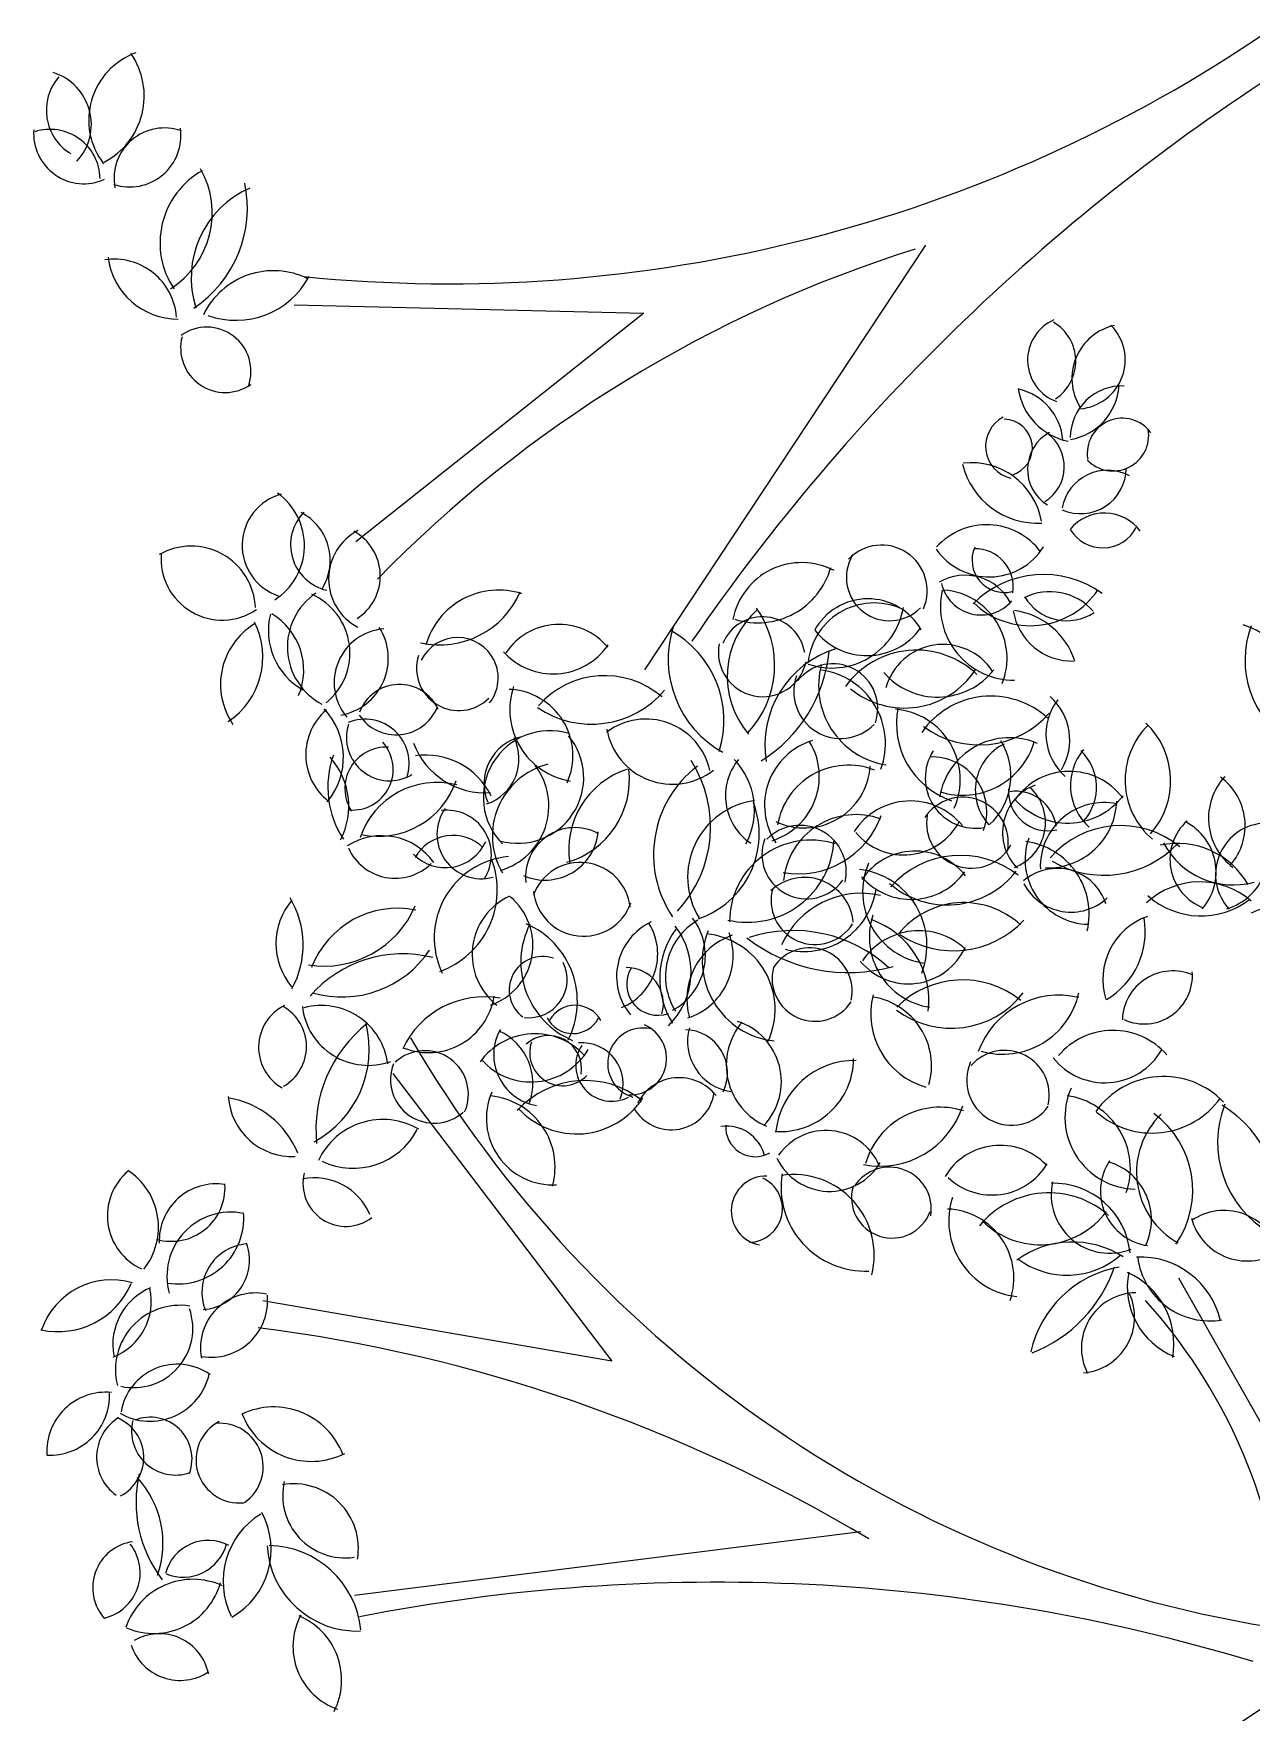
# Model space of a CAD drawing. Header units: inches. Extents: x 13 to 261, y -112 to -47.
# Drawn here: x 110.456 to 112.133, y -58.044 to -55.732 of the extents above; entities that cross this region are included whole.
import ezdxf

# ---------------------------------------------------------------- set-up
doc = ezdxf.new("R2010")
doc.units = ezdxf.units.IN
doc.header["$MEASUREMENT"] = 0

msp = doc.modelspace()

# ---------------------------------------------------------------- linework, layer by layer
for p, q in [((111.6842, -56.0232), (111.2975, -56.6082)), ((110.815, -56.1056), (111.2963, -56.1171)), ((111.2963, -56.1171), (110.8999, -56.4319)), ((110.9508, -57.1643), (111.2525, -57.5604)), ((112.1683, -57.6849), (112.0331, -57.4463)), ((111.2525, -57.5604), (110.7719, -57.4775)), ((110.898, -57.8825), (111.5952, -57.7949))]:
    msp.add_line(p, q)
for centre, radius, start, end in [((111.0282, -54.0757), 2.0009, 264.2549, 304.3429), ((110.6308, -55.8511), 0.0987, 110.053, 217.5534), ((110.5056, -55.818), 0.1029, 297.5482, 34.7106), ((113.7235, -58.1929), 2.8656, 122.2619, 145.4796), ((110.5438, -55.8375), 0.0701, 139.103, 238.5749), ((110.4612, -55.857), 0.0745, 317.0259, 72.8667), ((110.5886, -55.8728), 0.0704, 251.6855, 8.5072), ((110.6362, -55.9313), 0.0693, 70.0866, 190.892), ((110.5253, -55.8697), 0.0691, 175.5874, 294.3195), ((110.4788, -55.9328), 0.0689, 0.9694, 107.7614), ((110.7441, -56.0203), 0.1139, 119.2182, 213.8443), ((110.5788, -55.9791), 0.1233, 302.1679, 29.5601), ((110.8083, -56.0683), 0.1351, 113.818, 197.8666), ((110.5844, -55.9722), 0.1661, 303.8367, 11.9354), ((110.5668, -56.1293), 0.0866, 4.5041, 98.3565), ((110.6547, -56.0283), 0.0968, 186.9862, 270.438), ((112.1991, -57.7216), 1.7734, 107.3536, 135.7104), ((110.7865, -56.1658), 0.1072, 63.7715, 154.2096), ((110.7346, -56.0126), 0.1143, 250.2791, 331.918), ((110.6946, -56.1972), 0.0609, 340.4246, 125.4932), ((111.8855, -56.1818), 0.0607, 113.9217, 249.8254), ((111.8288, -56.1831), 0.0623, 303.3836, 59.5357), ((111.9609, -56.2071), 0.0751, 102.6856, 211.9043), ((111.8916, -56.1813), 0.0677, 274.9753, 44.91), ((110.7201, -56.1648), 0.0615, 165.5419, 305.1448), ((111.8978, -56.2084), 0.0868, 188.3116, 258.4536), ((111.795, -56.2983), 0.0786, 4.8931, 76.7416), ((111.9549, -56.2887), 0.0714, 87.8345, 179.5377), ((111.8703, -56.2114), 0.0807, 279.7826, 355.7888), ((111.8122, -56.3004), 0.0452, 117.7193, 256.2858), ((111.7921, -56.3024), 0.0393, 285.9012, 89.3045), ((111.9425, -56.2853), 0.0491, 223.3516, 9.4306), ((111.9553, -56.3101), 0.0484, 35.9706, 189.3315), ((111.8823, -56.3322), 0.0576, 118.1834, 238.2577), ((111.8186, -56.3284), 0.0567, 301.6623, 54.9047), ((111.8386, -56.3001), 0.1063, 193.5086, 273.0872), ((111.7479, -56.4206), 0.0975, 10.2044, 96.9791), ((111.9348, -56.3971), 0.0637, 61.7348, 169.0509), ((111.8978, -56.3305), 0.0627, 246.2887, 359.7071), ((110.8166, -56.4369), 0.0733, 105.3507, 251.3304), ((110.7403, -56.4371), 0.0888, 302.5797, 54.2746), ((110.8742, -56.436), 0.0642, 135.6445, 256.9598), ((110.7903, -56.4576), 0.0743, 328.4187, 62.5851), ((111.9307, -56.4534), 0.061, 36.1413, 140.7996), ((110.9371, -56.483), 0.0748, 117.3771, 242.4178), ((110.8637, -56.4789), 0.0699, 303.0316, 61.5475), ((111.7684, -56.5016), 0.0931, 36.9669, 137.796), ((111.9282, -56.3883), 0.052, 210.6555, 332.4807), ((110.6732, -56.5264), 0.0885, 2.4377, 119.8307), ((111.6237, -56.4994), 0.0629, 336.7718, 136.1844), ((111.7719, -56.3917), 0.0886, 214.6286, 327.6549), ((111.7929, -56.4572), 0.0446, 156.469, 283.2549), ((110.7159, -56.4556), 0.0842, 174.9759, 304.0726), ((111.5138, -56.557), 0.0964, 62.4294, 169.2823), ((111.6348, -56.4812), 0.0595, 149.6643, 315.5996), ((111.7524, -56.4941), 0.0527, 350.8782, 91.1917), ((111.4533, -56.4391), 0.1044, 252.4941, 344.3258), ((111.7388, -56.5484), 0.0704, 26.8719, 120.4867), ((111.8468, -56.6141), 0.1371, 54.0555, 135.0727), ((110.8951, -56.5766), 0.0895, 124.321, 242.1318), ((110.8035, -56.5852), 0.0882, 308.94, 66.2194), ((111.0156, -56.4539), 0.12, 257.2397, 336.9784), ((111.0965, -56.6025), 0.1041, 72.1091, 164.0118), ((111.605, -56.5947), 0.0842, 29.5018, 151.1846), ((111.8064, -56.5211), 0.1016, 167.306, 270.262), ((111.7608, -56.4767), 0.056, 192.9724, 318.9968), ((111.7021, -56.5924), 0.0944, 338.3663, 85.1209), ((111.8285, -56.4349), 0.1126, 226.2211, 325.8831), ((111.8555, -56.5799), 0.0793, 41.3431, 116.5795), ((111.8788, -56.4731), 0.0676, 210.9884, 303.7095), ((110.8736, -56.5541), 0.0942, 166.0955, 240.2577), ((110.7379, -56.6087), 0.0902, 337.2213, 59.2542), ((111.5339, -56.6172), 0.1226, 131.3416, 220.5354), ((111.3401, -56.6018), 0.1364, 316.7948, 35.0822), ((111.6135, -56.6076), 0.0914, 62.0361, 174.2798), ((111.5552, -56.5059), 0.0999, 251.0994, 350.5251), ((111.886, -56.5143), 0.0819, 188.8456, 271.9532), ((111.7928, -56.6276), 0.102, 18.0161, 82.0182), ((110.811, -56.6283), 0.0974, 121.8182, 214.4738), ((110.6651, -56.5907), 0.1066, 303.7061, 26.8733), ((110.944, -56.6257), 0.074, 94.4607, 219.995), ((110.8654, -56.5926), 0.0792, 279.9199, 32.6538), ((111.1794, -56.6333), 0.0876, 39.8971, 146.4154), ((111.4768, -56.5936), 0.1469, 162.3808, 240.8561), ((111.2649, -56.6783), 0.1418, 342.6104, 61.4801), ((111.4597, -56.5942), 0.059, 9.3444, 157.5355), ((111.6036, -56.4977), 0.091, 218.2394, 323.7561), ((112.0844, -56.6606), 0.1202, 333.7389, 71.9911), ((112.2602, -56.5945), 0.136, 159.8317, 237.75), ((111.0401, -56.6196), 0.0558, 322.043, 153.786), ((111.1716, -56.5223), 0.0916, 221.754, 325.6054), ((111.4601, -56.5843), 0.061, 168.6366, 347.9297), ((111.6022, -56.7121), 0.1392, 107.2525, 189.3454), ((111.7082, -56.6547), 0.0814, 32.8373, 164.5492), ((111.0417, -56.6062), 0.0582, 162.3998, 315.3412), ((111.3523, -56.5636), 0.2002, 301.8249, 354.5999), ((111.5567, -56.6616), 0.0617, 341.4612, 141.3969), ((111.6474, -56.6302), 0.1104, 164.598, 260.8958), ((111.6717, -56.7013), 0.1202, 46.0708, 144.4397), ((111.2425, -56.7371), 0.1208, 49.1717, 138.9622), ((111.5674, -56.6382), 0.0646, 160.3989, 315.5697), ((111.527, -56.7098), 0.1021, 339.824, 82.0774), ((111.6554, -56.5441), 0.1168, 230.5239, 326.7536), ((111.701, -56.5475), 0.0983, 220.853, 321.7971), ((110.96, -56.687), 0.0586, 24.4719, 159.8159), ((111.1073, -56.7265), 0.0914, 335.7286, 87.7581), ((111.2114, -56.6633), 0.0995, 161.3008, 260.5467), ((111.2243, -56.5512), 0.1319, 235.5899, 319.787), ((111.7744, -56.7605), 0.116, 47.4628, 145.3531), ((111.8029, -56.7051), 0.0799, 329.1377, 48.5897), ((110.9119, -56.7252), 0.081, 130.4587, 231.9384), ((110.7868, -56.7284), 0.096, 319.8874, 43.6946), ((110.9554, -56.6363), 0.0614, 214.1403, 337.3347), ((111.6347, -56.7595), 0.0973, 336.033, 85.2211), ((111.7571, -56.682), 0.1129, 168.7604, 250.894), ((111.7582, -56.5837), 0.128, 233.2553, 318.8995), ((111.9273, -56.6968), 0.0772, 142.3248, 229.0631), ((110.9465, -56.7016), 0.0595, 162.5168, 301.2502), ((110.9124, -56.7372), 0.0609, 341.5694, 112.1898), ((111.1669, -56.7837), 0.0915, 73.1735, 224.6159), ((111.2993, -56.7662), 0.0901, 12.2657, 126.94), ((111.3357, -56.6743), 0.0916, 189.9985, 308.081), ((112.066, -56.7602), 0.1069, 134.8464, 229.6297), ((111.9121, -56.7611), 0.1097, 318.2732, 46.4166), ((110.9418, -56.7717), 0.0571, 86.9437, 212.9268), ((110.8954, -56.7455), 0.0559, 265.1713, 42.0462), ((111.0783, -56.6718), 0.1059, 200.8463, 273.8767), ((111.1424, -56.765), 0.0661, 102.4101, 202.9358), ((111.0591, -56.731), 0.0654, 288.5846, 26.355), ((111.1232, -56.7568), 0.0904, 253.9017, 39.616), ((111.5558, -56.7948), 0.0932, 107.0788, 213.7973), ((111.4453, -56.7551), 0.0927, 287.3557, 31.0582), ((111.8001, -56.7996), 0.0978, 67.0427, 170.3931), ((111.7354, -56.6782), 0.1028, 252.5925, 343.5824), ((111.823, -56.7738), 0.0702, 115.6199, 222.927), ((111.7101, -56.7544), 0.0916, 312.9061, 31.7303), ((111.9609, -56.7675), 0.0771, 140.1409, 228.1827), ((110.9916, -56.7698), 0.1303, 160.292, 213.4828), ((110.7894, -56.796), 0.1008, 332.6832, 42.0131), ((110.9962, -56.8256), 0.0999, 25.7248, 98.2639), ((111.1894, -56.8368), 0.1016, 104.3299, 210.2982), ((111.0733, -56.7959), 0.0923, 286.2844, 37.2554), ((111.4627, -56.8628), 0.1529, 127.1382, 213.993), ((111.2186, -56.8248), 0.1696, 317.0048, 32.6178), ((111.4875, -56.7818), 0.0787, 140.4607, 236.1762), ((111.3481, -56.801), 0.1006, 332.0611, 43.6295), ((111.5172, -56.7349), 0.0912, 244.4857, 356.0565), ((111.578, -56.8384), 0.0988, 68.7248, 170.3277), ((111.7532, -56.7572), 0.0693, 147.4108, 279.9701), ((111.6935, -56.8034), 0.0751, 339.6164, 92.5037), ((111.8499, -56.7701), 0.0698, 318.6683, 46.4411), ((111.0112, -56.8741), 0.1108, 75.5836, 161.6753), ((110.931, -56.7247), 0.1129, 257.9289, 341.2369), ((111.1579, -56.7592), 0.1187, 285.9053, 6.9056), ((111.3091, -56.8558), 0.1161, 107.6934, 189.3729), ((111.8825, -56.8397), 0.0916, 36.865, 144.6715), ((112.1589, -56.8127), 0.085, 137.5708, 232.8585), ((112.0415, -56.8229), 0.0828, 319.2225, 53.7514), ((111.7355, -56.8465), 0.0627, 349.4336, 146.3287), ((111.8602, -56.8323), 0.0699, 110.972, 224.9135), ((111.8525, -56.7761), 0.0539, 176.0398, 283.2904), ((111.8086, -56.8315), 0.056, 7.9646, 98.6313), ((111.7838, -56.8188), 0.0656, 290.3741, 47.8489), ((111.8798, -56.723), 0.0964, 220.7168, 322.4911), ((111.0728, -56.8348), 0.0612, 144.6107, 285.1235), ((111.0252, -56.863), 0.0613, 326.6249, 97.2978), ((111.4634, -56.8941), 0.1067, 97.7672, 211.5276), ((111.3322, -56.8345), 0.123, 288.6913, 20.4286), ((111.5094, -56.7689), 0.1204, 259.8684, 340.6646), ((111.5884, -56.9078), 0.1001, 69.9518, 174.4975), ((111.6634, -56.8813), 0.0924, 39.2258, 146.9474), ((111.7476, -56.8195), 0.0619, 169.6409, 330.9782), ((111.9303, -56.8791), 0.088, 78.4052, 182.5346), ((111.8523, -56.7859), 0.0952, 268.004, 358.114), ((111.1602, -56.824), 0.0739, 246.4081, 354.2065), ((111.2014, -56.8934), 0.0678, 62.1014, 186.4525), ((111.5114, -56.8863), 0.0638, 347.1314, 135.5453), ((111.6543, -56.7766), 0.0866, 220.2214, 332.5429), ((111.9529, -56.9509), 0.1281, 50.5694, 139.2203), ((112.0921, -56.8693), 0.0713, 131.9928, 249.1324), ((112.0066, -56.8867), 0.0777, 319.063, 62.0622), ((112.1543, -56.8901), 0.0707, 96.1195, 222.5827), ((112.075, -56.8592), 0.082, 287.0681, 28.782), ((110.9356, -56.9252), 0.0884, 35.7738, 122.5173), ((110.9541, -56.8247), 0.0707, 204.0584, 314.4707), ((111.023, -56.82), 0.0608, 223.7442, 336.1998), ((111.0336, -56.8959), 0.0596, 46.1321, 150.5048), ((111.4394, -56.837), 0.119, 256.7536, 356.602), ((111.5265, -56.9548), 0.112, 72.7436, 180.3623), ((111.5204, -56.8623), 0.0614, 159.7708, 324.3688), ((111.9104, -56.8697), 0.0891, 160.5781, 268.8114), ((111.8087, -56.9446), 0.1009, 346.7283, 82.3403), ((111.9299, -56.7511), 0.1401, 239.3964, 316.6035), ((112.0311, -56.9592), 0.1118, 29.5935, 102.1933), ((112.1083, -56.7956), 0.109, 207.7692, 285.0805), ((111.1203, -56.9775), 0.1125, 95.1628, 205.6056), ((110.9751, -56.9112), 0.1195, 289.7353, 20.2868), ((111.2089, -56.9424), 0.0689, 5.9495, 159.5736), ((111.6698, -56.9456), 0.0877, 37.6596, 146.4604), ((111.697, -56.9141), 0.0994, 156.5185, 261.8626), ((111.7324, -56.9921), 0.1283, 51.8224, 138.4855), ((111.5175, -56.9616), 0.0674, 4.8821, 133.2546), ((111.5812, -56.9875), 0.105, 338.5702, 83.3802), ((111.6645, -56.8338), 0.0907, 221.0449, 324.6296), ((111.714, -56.8115), 0.1206, 228.8987, 322.0094), ((111.8655, -56.9525), 0.0707, 18.0034, 130.9659), ((111.8847, -56.8686), 0.0734, 207.89, 312.7599), ((112.062, -57.0077), 0.1074, 48.8348, 133.0623), ((110.8825, -56.9854), 0.0926, 139.8913, 219.8351), ((110.7016, -56.9872), 0.1257, 331.2821, 31.1149), ((111.1484, -57.0003), 0.0884, 114.8194, 231.9752), ((111.0566, -56.9879), 0.0872, 289.0787, 50.2494), ((111.2134, -56.9061), 0.0691, 186.1048, 340.4359), ((111.5323, -56.9258), 0.0608, 164.1668, 328.1289), ((111.596, -57.0366), 0.1206, 77.3633, 155.7057), ((111.5164, -56.8956), 0.1008, 255.3569, 351.7925), ((112.0637, -56.8367), 0.1105, 228.3129, 307.7), ((110.8557, -56.8793), 0.1371, 261.1414, 336.7897), ((110.9575, -57.0637), 0.1271, 78.673, 158.944), ((111.7049, -56.9762), 0.098, 162.0863, 261.31), ((111.7368, -57.0438), 0.1149, 47.1956, 141.4999), ((112.0203, -57.0346), 0.0919, 109.4083, 197.516), ((112.1661, -57.01), 0.0745, 7.3222, 116.8175), ((111.2441, -57.011), 0.1171, 153.3115, 246.952), ((111.0888, -57.0649), 0.1161, 332.9562, 66.7995), ((111.3418, -57.0305), 0.0829, 115.2111, 219.7443), ((111.2354, -56.9994), 0.0801, 292.342, 31.1977), ((111.434, -57.0335), 0.1158, 143.9488, 211.9392), ((111.4157, -57.0305), 0.0895, 120.0623, 212.3595), ((111.2588, -57.0247), 0.1027, 314.1422, 37.9823), ((111.2961, -57.002), 0.085, 297.9637, 37.4878), ((111.3288, -57.0018), 0.0905, 288.2735, 20.3093), ((111.488, -57.009), 0.1111, 158.1517, 263.6957), ((111.3728, -57.0759), 0.1044, 334.6215, 84.6234), ((111.5022, -57.1614), 0.1941, 47.3176, 108.3125), ((111.675, -57.061), 0.0934, 46.5002, 146.2378), ((111.5702, -57.0641), 0.1186, 353.1153, 70.5788), ((111.7225, -56.8622), 0.133, 236.4048, 316.9937), ((111.8786, -56.9688), 0.1083, 300.4458, 9.8712), ((110.8803, -56.9131), 0.1458, 254.0234, 326.1401), ((111.4494, -57.0621), 0.0938, 109.5242, 195.6717), ((111.5782, -56.7966), 0.2287, 232.3049, 285.5468), ((111.5243, -57.0502), 0.0589, 347.0994, 146.9153), ((111.6607, -56.955), 0.0858, 219.4026, 335.7055), ((110.9648, -57.1691), 0.1697, 76.0217, 138.9329), ((111.1572, -57.0493), 0.0462, 71.4843, 233.4064), ((111.1382, -57.0347), 0.0527, 263.0194, 26.2047), ((111.2734, -57.0683), 0.0499, 344.1727, 91.7471), ((111.5322, -57.0332), 0.0592, 165.235, 327.1528), ((111.3156, -57.0413), 0.0428, 149.074, 289.9275), ((111.7352, -57.1629), 0.1276, 51.1038, 135.0779), ((112.0247, -57.0925), 0.0695, 66.6933, 178.1402), ((111.9852, -57.0295), 0.0665, 245.4418, 4.7126), ((111.0766, -57.1824), 0.1237, 79.798, 155.1317), ((110.9996, -57.0438), 0.0917, 248.5546, 351.1352), ((111.7136, -57.0821), 0.1049, 165.579, 253.9258), ((111.5965, -57.1536), 0.096, 344.4317, 80.4169), ((111.7197, -56.9768), 0.1252, 233.0649, 322.305), ((111.8676, -57.1741), 0.1177, 76.3661, 160.0814), ((111.7904, -57.0304), 0.1073, 253.9843, 347.8666), ((110.8304, -57.1282), 0.0644, 116.7203, 240.1989), ((110.7686, -57.127), 0.0633, 299.8663, 60.522), ((110.917, -57.0616), 0.0914, 186.5357, 289.9527), ((110.8524, -57.1626), 0.0921, 7.1873, 105.0769), ((111.1987, -57.0696), 0.0397, 206.5328, 332.7192), ((111.2019, -57.1109), 0.0406, 29.0244, 150.2276), ((110.7734, -57.1308), 0.145, 298.5183, 14.0785), ((111.0305, -57.2412), 0.1856, 128.0961, 186.0121), ((111.1464, -57.2023), 0.0928, 42.2523, 144.3378), ((111.1606, -57.1385), 0.0709, 150.5674, 260.1813), ((111.0641, -57.1782), 0.0796, 340.4978, 65.448), ((111.2952, -57.1502), 0.0486, 77.2859, 253.4352), ((111.2775, -57.1435), 0.0502, 268.171, 66.9851), ((111.3522, -57.1633), 0.0594, 333.6807, 88.5945), ((111.4265, -57.12), 0.0699, 164.424, 261.5098), ((111.5015, -57.1528), 0.0916, 139.7175, 246.7538), ((111.3983, -57.1756), 0.0875, 316.8725, 71.853), ((111.9423, -57.2031), 0.0983, 41.1276, 139.7662), ((110.9948, -57.1928), 0.06, 336.0547, 132.5513), ((112.4291, -56.2625), 1.6857, 210.3887, 260.6902), ((111.1413, -57.0846), 0.0913, 222.1294, 329.1954), ((111.1651, -57.1574), 0.0455, 350.3546, 132.7617), ((111.1848, -57.1355), 0.0456, 161.4327, 316.6731), ((111.2522, -57.153), 0.0495, 146.277, 298.0239), ((111.2115, -57.1785), 0.0565, 338.3924, 94.9687), ((111.7931, -57.1939), 0.0615, 347.3357, 138.5133), ((111.9309, -57.0864), 0.0906, 218.3936, 330.0663), ((111.0077, -57.1726), 0.0601, 158.8028, 311.8358), ((111.4839, -57.1429), 0.1014, 266.2133, 359.5176), ((111.5874, -57.2561), 0.1099, 89.4012, 173.6058), ((111.8028, -57.1736), 0.0619, 155.9484, 324.7406), ((111.2156, -57.3002), 0.1262, 51.7339, 137.7856), ((111.3451, -57.2344), 0.0644, 37.9968, 153.5242), ((112.012, -57.2824), 0.1141, 43.6582, 144.7567), ((110.8126, -57.1901), 0.0886, 183.7818, 272.5068), ((110.7044, -57.3211), 0.1248, 22.2101, 80.7492), ((111.1711, -57.2261), 0.0915, 156.8133, 273.2407), ((111.0759, -57.293), 0.0983, 344.4599, 84.2811), ((111.2038, -57.1384), 0.1091, 222.5955, 326.924), ((111.3343, -57.1823), 0.0595, 209.2912, 352.2856), ((111.9756, -57.2243), 0.0994, 156.2478, 268.3525), ((111.865, -57.2951), 0.1013, 340.8325, 81.8917), ((111.9963, -57.1308), 0.1155, 228.5819, 324.1473), ((111.6214, -57.172), 0.1199, 259.2517, 342.0595), ((111.7045, -57.3175), 0.1068, 72.6008, 164.1529), ((112.0862, -57.3002), 0.1114, 134.2023, 240.9079), ((111.9206, -57.3251), 0.1315, 325.5424, 53.5835), ((112.23, -57.2592), 0.1436, 158.5205, 239.6702), ((112.0127, -57.342), 0.156, 345.3489, 59.2238), ((110.9369, -57.3253), 0.0977, 59.5215, 154.9131), ((110.8962, -57.1951), 0.0997, 244.5967, 332.3038), ((111.4105, -57.2901), 0.0535, 13.5305, 98.5186), ((111.4499, -57.238), 0.0408, 176.2358, 299.1584), ((111.5473, -57.3222), 0.0796, 23.1495, 145.2018), ((111.7869, -57.3517), 0.0885, 44.4869, 148.9655), ((111.5523, -57.246), 0.0806, 205.7474, 329.6355), ((111.6346, -57.3509), 0.0576, 350.7938, 146.9313), ((111.7759, -57.2433), 0.0883, 226.5825, 329.2469), ((112.001, -57.3262), 0.0759, 146.6311, 261.6799), ((111.9123, -57.3655), 0.0831, 334.8461, 72.6627), ((110.6384, -57.3601), 0.0806, 130.3609, 245.4863), ((110.5345, -57.3758), 0.0936, 321.6005, 56.5943), ((110.6458, -57.3214), 0.074, 254.0626, 3.315), ((110.7076, -57.3947), 0.0785, 81.1197, 182.1969), ((110.8428, -57.3913), 0.0833, 23.3403, 101.3127), ((110.8862, -57.3157), 0.0591, 166.2381, 307.3245), ((111.4645, -57.3534), 0.0478, 88.7088, 259.5913), ((111.441, -57.3505), 0.0462, 270.7195, 65.5552), ((111.6011, -57.3206), 0.1158, 171.0267, 272.6088), ((111.5028, -57.4142), 0.1108, 345.62, 98.6935), ((111.6382, -57.335), 0.0559, 164.1244, 339.796), ((111.8605, -57.4212), 0.1058, 5.4256, 91.8286), ((111.9378, -57.3313), 0.0805, 167.3086, 291.5999), ((111.821, -57.3672), 0.1048, 162.1608, 263.8999), ((111.8543, -57.4523), 0.1237, 48.4893, 140.6388), ((110.7278, -57.4432), 0.088, 78.4344, 195.5617), ((110.6551, -57.3635), 0.0905, 260.9854, 4.7453), ((111.7108, -57.4459), 0.0951, 341.0796, 87.6759), ((111.8423, -57.2865), 0.1136, 225.4346, 323.3958), ((112.1271, -57.343), 0.0795, 194.9549, 306.0346), ((112.0954, -57.432), 0.0791, 17.8697, 124.3204), ((110.7545, -57.4654), 0.0666, 94.1902, 202.365), ((110.6849, -57.421), 0.0685, 274.1451, 19.5108), ((111.8864, -57.5261), 0.1298, 57.4765, 126.0587), ((111.879, -57.3302), 0.1119, 232.8046, 311.6383), ((111.9778, -57.5809), 0.1523, 100.1347, 167.3648), ((111.7606, -57.368), 0.1942, 291.2715, 341.252), ((111.9804, -57.5297), 0.1126, 12.8214, 92.8867), ((112.0758, -57.4047), 0.1003, 187.4794, 279.563), ((110.4898, -57.41), 0.1098, 257.6234, 336.638), ((110.5637, -57.5503), 0.102, 73.6911, 161.0469), ((112.0654, -57.4582), 0.1033, 168.6878, 248.0661), ((111.9181, -57.5367), 0.1081, 350.1435, 65.7292), ((110.6507, -57.5379), 0.0855, 113.0198, 190.118), ((110.5354, -57.4778), 0.0829, 291.4999, 12.2373), ((110.7614, -57.5419), 0.0754, 78.2006, 190.8445), ((110.7006, -57.4773), 0.0778, 260.6707, 5.5598), ((111.9749, -57.5422), 0.076, 90.7927, 207.3547), ((111.8952, -57.4997), 0.077, 274.8075, 24.6621), ((111.4258, -57.983), 0.7559, 5.8795, 42.0297), ((110.6577, -57.5723), 0.0888, 81.2505, 194.1072), ((110.5938, -57.5153), 0.0816, 257.7423, 19.3187), ((110.4924, -59.6643), 2.1672, 59.0723, 82.766), ((110.654, -57.6429), 0.0783, 54.7365, 170.5821), ((110.6165, -57.5594), 0.0837, 240.4409, 347.0079), ((110.5557, -57.6846), 0.0814, 84.608, 183.547), ((110.4789, -57.6081), 0.0817, 266.8544, 2.8527), ((110.6069, -57.6927), 0.064, 121.6939, 234.7077), ((110.5486, -57.6933), 0.0593, 297.2041, 67.4233), ((110.6517, -57.6566), 0.0607, 166.0644, 289.1117), ((110.6167, -57.6952), 0.0576, 339.8771, 111.4837), ((110.8387, -57.5962), 0.1023, 200.7095, 296.7536), ((110.7868, -57.7256), 0.1021, 21.0652, 115.334), ((110.7393, -57.6962), 0.0595, 117.9026, 276.2844), ((110.7122, -57.706), 0.0601, 305.0949, 94.8735), ((110.7731, -57.7549), 0.1759, 167.1111, 217.4354), ((110.502, -57.8112), 0.1323, 340.583, 43.104), ((110.8146, -57.8182), 0.0888, 350.263, 100.3401), ((110.8851, -57.7455), 0.0859, 166.9961, 278.3047), ((110.8261, -57.8637), 0.109, 121.694, 205.9763), ((110.6767, -57.8201), 0.1066, 299.5094, 28.6436), ((110.6016, -57.8724), 0.064, 98.1572, 221.9765), ((110.5387, -57.8519), 0.0642, 283.7325, 38.0241), ((110.6967, -57.8681), 0.0609, 62.1614, 165.3031), ((110.662, -57.7961), 0.0619, 248.0046, 345.1602), ((110.9019, -57.8079), 0.1243, 183.1475, 272.0676), ((110.7779, -57.9442), 0.1298, 6.1256, 88.9319), ((110.6756, -57.9585), 0.0976, 65.4901, 161.2214), ((110.6218, -57.8405), 0.095, 246.7563, 344.8799), ((111.3959, -60.4208), 2.5559, 73.1827, 101.0776), ((110.905, -57.9533), 0.0917, 151.9298, 250.5748), ((110.7844, -57.9996), 0.0959, 333.0838, 67.1016), ((110.6294, -58.0047), 0.0689, 11.4141, 120.4643), ((110.6579, -57.9292), 0.0709, 198.3801, 303.8159), ((111.0156, -56.3879), 2.0009, 264.2549, 304.3429)]:
    msp.add_arc(centre, radius, start, end)

doc.saveas('drawing.dxf')
